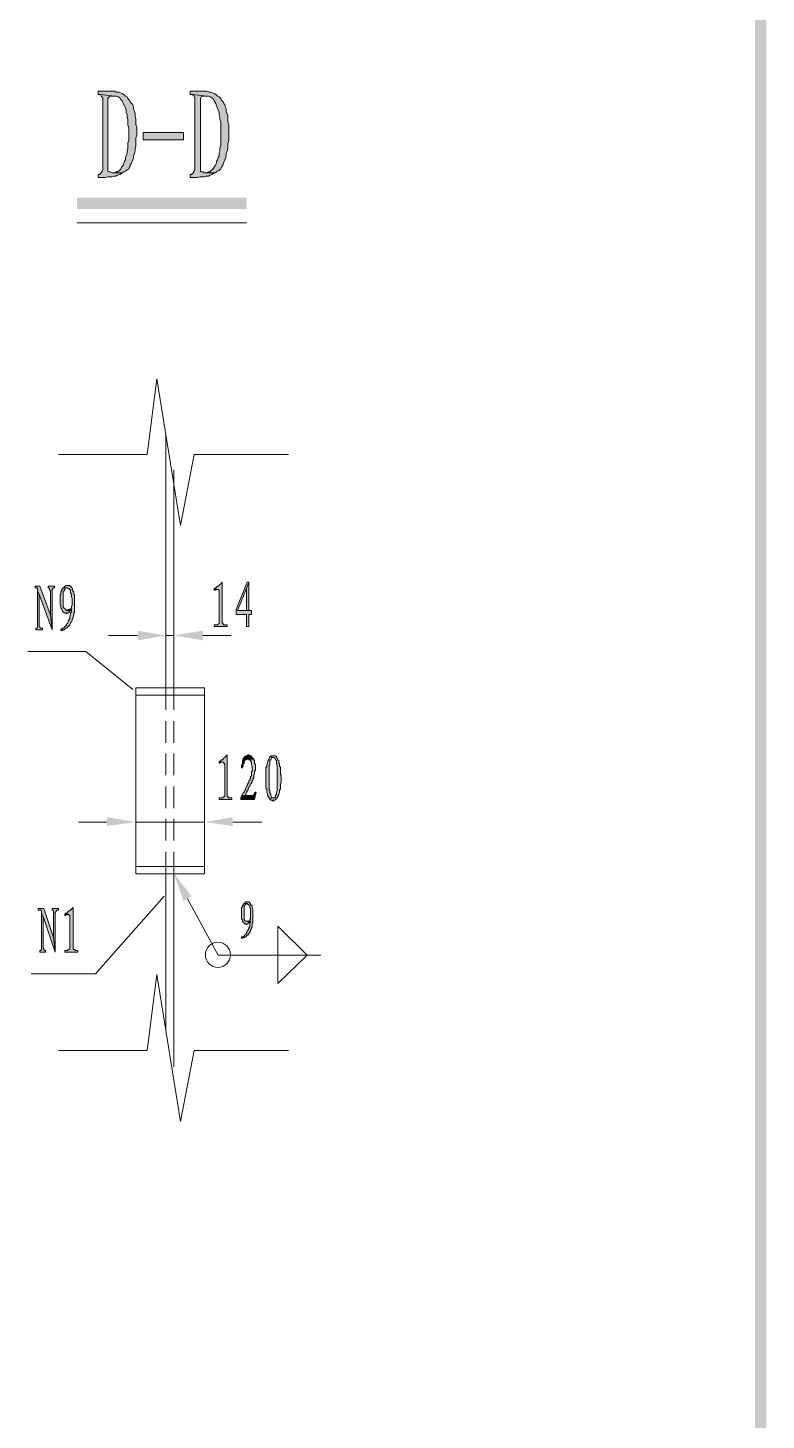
# Model space of a CAD drawing. Header units: millimetres. Extents: x 24 to 410, y 10 to 282.
# Drawn here: x 371.6 to 410.4, y 82.6 to 155.6 of the extents above; entities that cross this region are included whole.
import ezdxf

# ---------------------------------------------------------------- set-up
doc = ezdxf.new("R2010")
doc.units = ezdxf.units.MM

msp = doc.modelspace()

# ---------------------------------------------------------------- hatches: boundary and pattern name
h = msp.add_hatch(color=256)
h.dxf.hatch_style = 2
h.paths.add_polyline_path([(410.379333, 9.652), (409.786667, 281.643667), (410.379333, 282.236333)])
h = msp.add_hatch(color=256)
h.dxf.hatch_style = 2
h.paths.add_polyline_path([(409.786667, 10.244667), (410.379333, 9.652), (409.786667, 281.643667)])
h = msp.add_hatch(color=256)
h.dxf.hatch_style = 2
h.paths.add_polyline_path([(376.089333, 152.315333), (375.327333, 152.315333), (375.327333, 152.146), (375.454333, 152.146), (376.216333, 152.061333), (376.301, 152.061333), (376.385667, 152.019), (376.470333, 151.976667), (376.512667, 151.892), (376.597333, 151.807333), (376.639667, 151.680333), (376.724333, 151.553333), (376.766667, 151.426333), (376.809, 151.341667), (376.809, 151.214667), (376.851333, 151.087667), (376.851333, 150.960667), (376.893667, 150.833667), (376.893667, 150.537333), (376.936, 150.410333), (376.936, 150.071667), (376.936, 149.733), (376.893667, 149.606), (376.893667, 149.309667), (376.851333, 149.182667), (376.851333, 149.055667), (376.809, 148.928667), (376.766667, 148.844), (376.766667, 148.717), (376.724333, 148.632333), (376.682, 148.547667), (376.639667, 148.420667), (376.555, 148.336), (376.512667, 148.209), (376.428, 148.166667), (376.343333, 148.082), (376.301, 148.082), (376.216333, 148.039667), (376.597333, 148.039667), (376.682, 148.082), (376.766667, 148.124333), (376.809, 148.166667), (376.893667, 148.209), (376.936, 148.251333), (376.978333, 148.336), (377.020667, 148.378333), (377.020667, 148.463), (377.063, 148.505333), (377.105333, 148.59), (377.147667, 148.717), (377.19, 148.801667), (377.19, 148.928667), (377.232333, 149.055667), (377.274667, 149.182667), (377.274667, 149.309667), (377.317, 149.436667), (377.317, 149.86), (377.359333, 150.029333), (377.359333, 150.410333), (377.317, 150.579667), (377.317, 150.876), (377.274667, 151.003), (377.274667, 151.13), (377.232333, 151.257), (377.19, 151.384), (377.19, 151.468667), (377.147667, 151.595667), (377.105333, 151.680333), (377.020667, 151.765), (376.978333, 151.849667), (376.893667, 151.934333), (376.851333, 152.019), (376.766667, 152.061333), (376.682, 152.146), (376.597333, 152.188333), (376.512667, 152.230667), (376.428, 152.273), (376.301, 152.273), (376.216333, 152.315333)])
h = msp.add_hatch(color=256)
h.dxf.hatch_style = 2
h.paths.add_polyline_path([(375.454333, 152.146), (375.496667, 152.061333), (375.581333, 151.976667), (375.581333, 148.209), (375.539, 148.124333), (375.496667, 148.039667), (375.412, 147.955), (375.327333, 147.955), (375.327333, 147.785667), (375.708333, 147.785667), (375.835333, 147.828), (376.047, 147.828), (376.174, 147.870333), (376.258667, 147.870333), (376.343333, 147.912667), (376.470333, 147.955), (376.555, 147.997333), (376.597333, 148.039667), (376.089333, 148.039667), (375.962333, 148.082), (375.92, 148.082), (375.835333, 148.124333), (375.835333, 151.934333), (375.92, 152.019), (375.962333, 152.061333), (376.216333, 152.061333)])
h = msp.add_hatch(color=256)
h.dxf.hatch_style = 2
h.paths.add_polyline_path([(380.957667, 152.315333), (380.153333, 152.315333), (380.153333, 152.146), (380.280333, 152.146), (381.042333, 152.061333), (381.127, 152.061333), (381.211667, 152.019), (381.296333, 151.976667), (381.381, 151.892), (381.423333, 151.807333), (381.508, 151.680333), (381.550333, 151.553333), (381.592667, 151.426333), (381.635, 151.341667), (381.677333, 151.214667), (381.677333, 151.087667), (381.719667, 150.960667), (381.719667, 150.833667), (381.762, 150.706667), (381.762, 150.071667), (381.762, 149.479), (381.719667, 149.309667), (381.719667, 149.182667), (381.677333, 149.055667), (381.677333, 148.928667), (381.635, 148.844), (381.592667, 148.717), (381.550333, 148.632333), (381.550333, 148.547667), (381.465667, 148.420667), (381.423333, 148.336), (381.338667, 148.209), (381.254, 148.166667), (381.211667, 148.082), (381.127, 148.082), (381.042333, 148.039667), (381.465667, 148.039667), (381.550333, 148.082), (381.592667, 148.124333), (381.677333, 148.166667), (381.719667, 148.209), (381.762, 148.251333), (381.804333, 148.336), (381.846667, 148.378333), (381.889, 148.463), (381.889, 148.505333), (381.931333, 148.59), (381.973667, 148.717), (382.016, 148.801667), (382.058333, 148.928667), (382.058333, 149.055667), (382.100667, 149.182667), (382.143, 149.309667), (382.143, 149.563667), (382.185333, 149.733), (382.185333, 150.579667), (382.143, 150.706667), (382.143, 151.003), (382.100667, 151.13), (382.058333, 151.257), (382.058333, 151.384), (382.016, 151.468667), (381.973667, 151.595667), (381.931333, 151.680333), (381.889, 151.765), (381.804333, 151.849667), (381.762, 151.934333), (381.677333, 152.019), (381.592667, 152.061333), (381.508, 152.146), (381.423333, 152.188333), (381.338667, 152.230667), (381.254, 152.273), (381.169333, 152.273), (381.042333, 152.315333)])
h = msp.add_hatch(color=256)
h.dxf.hatch_style = 2
h.paths.add_polyline_path([(380.280333, 152.146), (380.365, 152.061333), (380.407333, 151.976667), (380.407333, 148.209), (380.365, 148.124333), (380.322667, 148.039667), (380.238, 147.955), (380.153333, 147.955), (380.153333, 147.785667), (380.534333, 147.785667), (380.661333, 147.828), (380.915333, 147.828), (381, 147.870333), (381.127, 147.870333), (381.211667, 147.912667), (381.296333, 147.955), (381.381, 147.997333), (381.465667, 148.039667), (380.915333, 148.039667), (380.830667, 148.082), (380.746, 148.082), (380.703667, 148.124333), (380.703667, 151.934333), (380.746, 152.019), (380.830667, 152.061333), (381.042333, 152.061333)])
h = msp.add_hatch(color=256)
h.dxf.hatch_style = 2
h.paths.add_polyline_path([(377.698, 150.156333), (379.814667, 150.156333), (379.814667, 149.775333), (377.698, 149.775333)])
h = msp.add_hatch(color=256)
h.dxf.hatch_style = 2
h.paths.add_polyline_path([(374.226667, 146.727333), (374.226667, 146.134667), (383.116667, 146.727333)])
h = msp.add_hatch(color=256)
h.dxf.hatch_style = 2
h.paths.add_polyline_path([(374.226667, 146.134667), (383.116667, 146.727333), (383.116667, 146.134667)])
h = msp.add_hatch(color=256)
h.dxf.hatch_style = 2
h.paths.add_polyline_path([(372.279333, 126.365), (372.025333, 126.365), (372.025333, 126.280333), (372.11, 126.280333), (372.152333, 126.238), (372.152333, 126.111), (372.237, 125.941667), (372.914333, 124.079), (372.829667, 124.841)])
h = msp.add_hatch(color=256)
h.dxf.hatch_style = 2
h.paths.add_polyline_path([(373.041333, 126.365), (372.702667, 126.365), (372.702667, 126.280333), (372.745, 126.280333), (372.787333, 126.238), (372.787333, 126.195667), (372.829667, 126.111), (372.829667, 124.841), (372.914333, 124.079), (372.914333, 126.195667), (372.956667, 126.238), (372.999, 126.280333), (373.041333, 126.280333)])
h = msp.add_hatch(color=256)
h.dxf.hatch_style = 2
h.paths.add_polyline_path([(373.507, 126.280333), (373.464667, 126.238), (373.422333, 126.195667), (373.422333, 126.153333), (373.38, 126.068667), (373.38, 125.941667), (373.337667, 125.899333), (373.337667, 125.391333), (373.38, 125.349), (373.38, 125.222), (373.422333, 125.179667), (373.422333, 125.137333), (373.464667, 125.052667), (373.507, 125.010333), (373.549333, 124.968), (373.634, 124.968), (373.676333, 124.925667), (373.718667, 124.968), (373.803333, 124.968), (373.803333, 125.010333), (373.845667, 125.052667), (373.888, 125.095), (373.676333, 125.095), (373.634, 125.137333), (373.591667, 125.179667), (373.549333, 125.222), (373.507, 125.264333), (373.507, 126.068667), (373.549333, 126.111), (373.549333, 126.153333), (373.591667, 126.195667), (373.591667, 126.238), (373.634, 126.280333), (373.676333, 126.280333)])
h = msp.add_hatch(color=256)
h.dxf.hatch_style = 2
h.paths.add_polyline_path([(373.718667, 126.407333), (373.634, 126.407333), (373.591667, 126.365), (373.549333, 126.322667), (373.507, 126.280333), (373.718667, 126.280333), (373.761, 126.238), (373.803333, 126.238), (373.845667, 126.195667), (373.888, 126.153333), (373.888, 126.026333), (373.930333, 125.941667), (373.930333, 125.814667), (373.972667, 125.73), (373.972667, 125.391333), (373.930333, 125.306667), (373.930333, 125.264333), (373.930333, 125.222), (373.888, 125.179667), (373.845667, 125.137333), (373.930333, 125.137333), (373.930333, 125.095), (373.930333, 125.010333), (373.888, 124.968), (373.888, 124.883333), (373.845667, 124.798667), (373.845667, 124.671667), (373.803333, 124.587), (373.761, 124.544667), (373.761, 124.502333), (373.718667, 124.417667), (373.676333, 124.375333), (373.676333, 124.333), (373.634, 124.290667), (373.591667, 124.248333), (373.549333, 124.206), (373.507, 124.163667), (373.464667, 124.163667), (373.422333, 124.121333), (373.38, 124.121333), (373.38, 124.036667), (373.464667, 124.036667), (373.507, 124.079), (373.549333, 124.079), (373.591667, 124.121333), (373.634, 124.163667), (373.676333, 124.163667), (373.718667, 124.206), (373.761, 124.248333), (373.803333, 124.290667), (373.845667, 124.333), (373.888, 124.417667), (373.888, 124.46), (373.930333, 124.502333), (373.972667, 124.587), (373.972667, 124.629333), (374.015, 124.714), (374.015, 124.756333), (374.057333, 124.841), (374.057333, 124.968), (374.099667, 125.010333), (374.099667, 125.899333), (374.057333, 125.941667), (374.057333, 126.068667), (374.015, 126.111), (373.972667, 126.195667), (373.972667, 126.280333), (373.930333, 126.322667), (373.888, 126.365), (373.845667, 126.365), (373.845667, 126.407333)])
h = msp.add_hatch(color=256)
h.dxf.hatch_style = 2
h.paths.add_polyline_path([(381.846667, 126.576667), (381.804333, 126.534333), (381.762, 126.492), (381.719667, 126.449667), (381.677333, 126.407333), (381.635, 126.365), (381.592667, 126.365), (381.550333, 126.322667), (381.508, 126.280333), (381.465667, 126.238), (381.423333, 126.238), (381.592667, 126.195667), (381.635, 126.195667), (381.677333, 126.153333), (381.677333, 124.417667), (381.635, 124.375333), (381.592667, 124.333), (381.423333, 124.333), (381.423333, 124.248333), (382.100667, 124.248333), (382.100667, 124.333), (381.931333, 124.333), (381.889, 124.375333), (381.889, 124.417667), (381.846667, 124.46)])
h = msp.add_hatch(color=256)
h.dxf.hatch_style = 2
h.paths.add_polyline_path([(383.243667, 126.576667), (383.159, 126.576667), (382.566333, 125.137333), (382.566333, 124.883333), (383.116667, 124.883333), (383.116667, 124.248333), (383.243667, 124.248333), (383.243667, 124.883333), (383.370667, 124.883333), (383.370667, 125.095), (383.243667, 125.095), (382.651, 125.095), (383.116667, 126.238)])
h = msp.add_hatch(color=256)
h.dxf.hatch_style = 2
h.paths.add_polyline_path([(383.243667, 126.576667), (383.116667, 126.238), (383.116667, 125.095), (382.651, 125.095), (383.243667, 125.095)])
h = msp.add_hatch(color=256)
h.dxf.hatch_style = 2
h.paths.add_polyline_path([(372.152333, 126.111), (372.152333, 124.206), (372.11, 124.163667), (372.067667, 124.163667), (372.067667, 124.079), (372.406333, 124.079), (372.406333, 124.163667), (372.321667, 124.163667), (372.279333, 124.206), (372.279333, 124.248333), (372.237, 124.290667), (372.237, 125.941667)])
h = msp.add_hatch(color=256)
h.dxf.hatch_style = 2
h.paths.add_polyline_path([(381.423333, 126.238), (381.423333, 126.153333), (381.465667, 126.153333), (381.508, 126.195667), (381.592667, 126.195667)])
h = msp.add_hatch(color=256)
h.dxf.hatch_style = 2
h.paths.add_polyline_path([(373.845667, 125.137333), (373.761, 125.137333), (373.718667, 125.095), (373.888, 125.095), (373.930333, 125.137333)])
h = msp.add_hatch(color=256)
h.dxf.hatch_style = 2
h.paths.add_polyline_path([(377.401667, 124.036667), (377.401667, 123.528667), (378.883333, 123.782667)])
h = msp.add_hatch(color=256)
h.dxf.hatch_style = 2
h.paths.add_polyline_path([(380.830667, 124.036667), (380.830667, 123.528667), (379.306667, 123.782667)])
h = msp.add_hatch(color=256)
h.dxf.hatch_style = 2
h.paths.add_polyline_path([(382.100667, 117.517333), (382.058333, 117.475), (382.016, 117.432667), (381.973667, 117.390333), (381.931333, 117.348), (381.889, 117.305667), (381.846667, 117.263333), (381.804333, 117.263333), (381.762, 117.221), (381.719667, 117.178667), (381.677333, 117.178667), (381.889, 117.136333), (381.931333, 117.136333), (381.931333, 117.094), (381.973667, 117.009333), (381.973667, 115.358333), (381.931333, 115.316), (381.889, 115.316), (381.889, 115.273667), (381.677333, 115.273667), (381.677333, 115.189), (382.354667, 115.189), (382.354667, 115.273667), (382.185333, 115.273667), (382.143, 115.316), (382.143, 115.358333), (382.100667, 115.358333)])
h = msp.add_hatch(color=256)
h.dxf.hatch_style = 2
h.paths.add_polyline_path([(381.677333, 117.178667), (381.677333, 117.094), (381.719667, 117.094), (381.762, 117.136333), (381.889, 117.136333)])
h = msp.add_hatch(color=256)
h.dxf.hatch_style = 2
h.paths.add_polyline_path([(383.243667, 117.517333), (383.201333, 117.517333), (383.159, 117.475), (383.074333, 117.475), (383.032, 117.432667), (382.989667, 117.390333), (382.989667, 117.348), (382.947333, 117.348), (382.947333, 117.305667), (382.905, 117.221), (382.905, 117.051667), (382.862667, 116.967), (382.862667, 116.84), (382.905, 116.84), (382.947333, 116.924667), (382.947333, 117.051667), (382.989667, 117.094), (382.989667, 117.178667), (383.032, 117.221), (383.032, 117.263333), (383.074333, 117.263333), (383.116667, 117.305667), (383.201333, 117.305667), (383.497667, 117.305667), (383.455333, 117.348), (383.413, 117.390333), (383.370667, 117.432667), (383.370667, 117.475), (383.328333, 117.475), (383.286, 117.475)])
h = msp.add_hatch(color=256)
h.dxf.hatch_style = 2
h.paths.add_polyline_path([(383.497667, 117.305667), (383.201333, 117.305667), (383.243667, 117.263333), (383.286, 117.263333), (383.328333, 117.221), (383.370667, 117.136333), (383.370667, 117.009333), (383.413, 116.924667), (383.413, 116.670667), (383.370667, 116.628333), (383.370667, 116.416667), (383.328333, 116.374333), (383.328333, 116.289667), (383.286, 116.247333), (383.286, 116.205), (383.243667, 116.162667), (383.243667, 116.120333), (383.243667, 116.078), (383.201333, 116.035667), (383.159, 115.951), (383.159, 115.908667), (383.116667, 115.866333), (383.074333, 115.781667), (383.074333, 115.739333), (383.032, 115.654667), (382.989667, 115.57), (382.947333, 115.527667), (382.905, 115.443), (382.862667, 115.358333), (383.032, 115.400667), (383.074333, 115.443), (383.074333, 115.485333), (383.116667, 115.57), (383.159, 115.612333), (383.201333, 115.697), (383.201333, 115.739333), (383.243667, 115.824), (383.286, 115.866333), (383.286, 115.908667), (383.328333, 115.993333), (383.370667, 116.035667), (383.370667, 116.078), (383.413, 116.120333), (383.413, 116.162667), (383.455333, 116.205), (383.455333, 116.247333), (383.497667, 116.332), (383.497667, 116.459), (383.54, 116.543667), (383.54, 116.670667), (383.582333, 116.713), (383.582333, 117.009333), (383.54, 117.094), (383.54, 117.221), (383.497667, 117.263333)])
h = msp.add_hatch(color=256)
h.dxf.hatch_style = 2
h.paths.add_polyline_path([(384.344333, 117.432667), (384.302, 117.348), (384.302, 117.305667), (384.259667, 117.221), (384.217333, 117.136333), (384.217333, 117.094), (384.175, 117.009333), (384.175, 116.924667), (384.132667, 116.84), (384.132667, 115.781667), (384.175, 115.739333), (384.175, 115.654667), (384.175, 115.57), (384.217333, 115.485333), (384.217333, 115.400667), (384.259667, 115.358333), (384.302, 115.273667), (384.344333, 115.231333), (384.513667, 115.273667), (384.429, 115.273667), (384.429, 115.316), (384.386667, 115.400667), (384.386667, 115.443), (384.344333, 115.527667), (384.344333, 115.654667), (384.302, 115.697), (384.302, 116.967), (384.344333, 117.009333), (384.344333, 117.221), (384.386667, 117.263333), (384.429, 117.348), (384.471333, 117.390333), (384.513667, 117.390333)])
h = msp.add_hatch(color=256)
h.dxf.hatch_style = 2
h.paths.add_polyline_path([(384.513667, 117.475), (384.386667, 117.475), (384.386667, 117.432667), (384.344333, 117.432667), (384.513667, 117.390333), (384.556, 117.390333), (384.598333, 117.348), (384.640667, 117.263333), (384.683, 117.221), (384.683, 117.051667), (384.725333, 116.967), (384.725333, 116.332), (384.725333, 116.289667), (384.725333, 115.654667), (384.683, 115.57), (384.683, 115.485333), (384.640667, 115.400667), (384.640667, 115.316), (384.598333, 115.273667), (384.513667, 115.273667), (384.344333, 115.231333), (384.344333, 115.189), (384.386667, 115.146667), (384.471333, 115.146667), (384.513667, 115.104333), (384.556, 115.146667), (384.598333, 115.146667), (384.640667, 115.189), (384.683, 115.231333), (384.725333, 115.273667), (384.767667, 115.316), (384.767667, 115.358333), (384.81, 115.443), (384.81, 115.485333), (384.852333, 115.57), (384.852333, 115.654667), (384.894667, 115.739333), (384.894667, 115.993333), (384.937, 116.078), (384.937, 116.459), (384.894667, 116.501333), (384.894667, 116.882333), (384.852333, 116.924667), (384.852333, 117.051667), (384.81, 117.094), (384.81, 117.221), (384.767667, 117.263333), (384.725333, 117.348), (384.683, 117.390333), (384.683, 117.432667), (384.640667, 117.475)])
h = msp.add_hatch(color=256)
h.dxf.hatch_style = 2
h.paths.add_polyline_path([(383.624667, 115.57), (383.582333, 115.57), (383.54, 115.527667), (383.54, 115.485333), (383.497667, 115.443), (383.455333, 115.400667), (383.032, 115.400667), (382.862667, 115.358333), (382.820333, 115.273667), (382.820333, 115.189), (383.54, 115.189)])
h = msp.add_hatch(color=256)
h.dxf.hatch_style = 2
h.paths.add_polyline_path([(375.793, 114.257667), (375.793, 113.792), (377.317, 114.003667)])
h = msp.add_hatch(color=256)
h.dxf.hatch_style = 2
h.paths.add_polyline_path([(382.397, 114.257667), (382.397, 113.792), (380.915333, 114.003667)])
h = msp.add_hatch(color=256)
h.dxf.hatch_style = 2
h.paths.add_polyline_path([(379.814667, 109.855), (379.306667, 111.294333), (380.238, 110.109)])
h = msp.add_hatch(color=256)
h.dxf.hatch_style = 2
h.paths.add_polyline_path([(374.015, 109.516333), (373.972667, 109.474), (373.930333, 109.431667), (373.888, 109.389333), (373.845667, 109.347), (373.803333, 109.347), (373.761, 109.304667), (373.718667, 109.262333), (373.676333, 109.22), (373.634, 109.22), (373.591667, 109.177667), (373.803333, 109.177667), (373.803333, 109.135333), (373.845667, 109.093), (373.845667, 107.357333), (373.803333, 107.315), (373.761, 107.315), (373.718667, 107.272667), (373.591667, 107.272667), (373.591667, 107.188), (374.269, 107.188), (374.269, 107.272667), (374.142, 107.272667), (374.099667, 107.315), (374.057333, 107.315), (374.015, 107.357333)])
h = msp.add_hatch(color=256)
h.dxf.hatch_style = 2
h.paths.add_polyline_path([(383.159, 109.812667), (383.074333, 109.812667), (383.032, 109.770333), (382.989667, 109.728), (383.159, 109.728), (383.201333, 109.685667), (383.243667, 109.685667), (383.243667, 109.643333), (383.286, 109.601), (383.286, 109.516333), (383.328333, 109.474), (383.328333, 108.966), (383.328333, 108.923667), (383.286, 108.881333), (383.286, 108.839), (383.243667, 108.796667), (383.328333, 108.796667), (383.328333, 108.754333), (383.286, 108.712), (383.286, 108.542667), (383.243667, 108.458), (383.243667, 108.415667), (383.201333, 108.373333), (383.201333, 108.331), (383.159, 108.288667), (383.159, 108.246333), (383.116667, 108.204), (383.116667, 108.161667), (383.074333, 108.119333), (383.032, 108.077), (382.989667, 108.034667), (382.947333, 107.992333), (382.862667, 107.992333), (382.862667, 107.907667), (382.905, 107.907667), (382.947333, 107.95), (383.032, 107.95), (383.032, 107.992333), (383.074333, 107.992333), (383.116667, 108.034667), (383.159, 108.077), (383.201333, 108.077), (383.201333, 108.119333), (383.243667, 108.119333), (383.243667, 108.161667), (383.286, 108.204), (383.286, 108.246333), (383.328333, 108.288667), (383.328333, 108.331), (383.370667, 108.415667), (383.370667, 108.458), (383.413, 108.500333), (383.413, 108.669667), (383.455333, 108.712), (383.455333, 109.431667), (383.413, 109.516333), (383.413, 109.601), (383.370667, 109.643333), (383.328333, 109.685667), (383.328333, 109.728), (383.286, 109.770333), (383.243667, 109.812667)])
h = msp.add_hatch(color=256)
h.dxf.hatch_style = 2
h.paths.add_polyline_path([(382.989667, 109.728), (382.947333, 109.685667), (382.947333, 109.643333), (382.905, 109.601), (382.905, 109.558667), (382.862667, 109.516333), (382.862667, 108.923667), (382.905, 108.881333), (382.905, 108.796667), (382.947333, 108.754333), (382.989667, 108.712), (382.989667, 108.669667), (383.032, 108.669667), (383.074333, 108.669667), (383.116667, 108.627333), (383.159, 108.669667), (383.201333, 108.669667), (383.201333, 108.712), (383.243667, 108.712), (383.286, 108.754333), (383.116667, 108.796667), (383.074333, 108.796667), (383.032, 108.839), (382.989667, 108.881333), (382.989667, 109.601), (383.032, 109.643333), (383.074333, 109.685667), (383.116667, 109.728)])
h = msp.add_hatch(color=256)
h.dxf.hatch_style = 2
h.paths.add_polyline_path([(372.491, 109.474), (372.194667, 109.474), (372.194667, 109.389333), (372.321667, 109.389333), (372.364, 109.347), (372.364, 109.22), (372.448667, 109.050667), (373.083667, 107.188), (372.999, 107.95)])
h = msp.add_hatch(color=256)
h.dxf.hatch_style = 2
h.paths.add_polyline_path([(372.364, 109.22), (372.364, 107.315), (372.321667, 107.272667), (372.279333, 107.272667), (372.279333, 107.188), (372.575667, 107.188), (372.575667, 107.272667), (372.533333, 107.272667), (372.491, 107.315), (372.491, 107.357333), (372.448667, 107.399667), (372.448667, 109.050667)])
h = msp.add_hatch(color=256)
h.dxf.hatch_style = 2
h.paths.add_polyline_path([(373.253, 109.474), (372.914333, 109.474), (372.914333, 109.389333), (372.956667, 109.389333), (372.999, 109.347), (372.999, 107.95), (373.083667, 107.188), (373.083667, 109.262333), (373.126, 109.304667), (373.126, 109.347), (373.168333, 109.389333), (373.253, 109.389333)])
h = msp.add_hatch(color=256)
h.dxf.hatch_style = 2
h.paths.add_polyline_path([(373.591667, 109.177667), (373.591667, 109.093), (373.634, 109.135333), (373.718667, 109.135333), (373.761, 109.177667)])
h = msp.add_hatch(color=256)
h.dxf.hatch_style = 2
h.paths.add_polyline_path([(383.243667, 108.796667), (383.116667, 108.796667), (383.286, 108.754333), (383.328333, 108.796667)])

# ---------------------------------------------------------------- linework, layer by layer
at = {"lineweight": 0}
for points in [[(376.089333, 152.315333), (375.327333, 152.315333), (375.327333, 152.146), (375.454333, 152.146), (376.216333, 152.061333), (376.301, 152.061333), (376.385667, 152.019), (376.470333, 151.976667), (376.512667, 151.892), (376.597333, 151.807333), (376.639667, 151.680333), (376.724333, 151.553333), (376.766667, 151.426333), (376.809, 151.341667), (376.809, 151.214667), (376.851333, 151.087667), (376.851333, 150.960667), (376.893667, 150.833667), (376.893667, 150.537333), (376.936, 150.410333), (376.936, 150.071667), (376.936, 149.733), (376.893667, 149.606), (376.893667, 149.309667), (376.851333, 149.182667), (376.851333, 149.055667), (376.809, 148.928667), (376.766667, 148.844), (376.766667, 148.717), (376.724333, 148.632333), (376.682, 148.547667), (376.639667, 148.420667), (376.555, 148.336), (376.512667, 148.209), (376.428, 148.166667), (376.343333, 148.082), (376.301, 148.082), (376.216333, 148.039667), (376.597333, 148.039667), (376.682, 148.082), (376.766667, 148.124333), (376.809, 148.166667), (376.893667, 148.209), (376.936, 148.251333), (376.978333, 148.336), (377.020667, 148.378333), (377.020667, 148.463), (377.063, 148.505333), (377.105333, 148.59), (377.147667, 148.717), (377.19, 148.801667), (377.19, 148.928667), (377.232333, 149.055667), (377.274667, 149.182667), (377.274667, 149.309667), (377.317, 149.436667), (377.317, 149.86), (377.359333, 150.029333), (377.359333, 150.410333), (377.317, 150.579667), (377.317, 150.876), (377.274667, 151.003), (377.274667, 151.13), (377.232333, 151.257), (377.19, 151.384), (377.19, 151.468667), (377.147667, 151.595667), (377.105333, 151.680333), (377.020667, 151.765), (376.978333, 151.849667), (376.893667, 151.934333), (376.851333, 152.019), (376.766667, 152.061333), (376.682, 152.146), (376.597333, 152.188333), (376.512667, 152.230667), (376.428, 152.273), (376.301, 152.273), (376.216333, 152.315333)], [(375.454333, 152.146), (375.496667, 152.061333), (375.581333, 151.976667), (375.581333, 148.209), (375.539, 148.124333), (375.496667, 148.039667), (375.412, 147.955), (375.327333, 147.955), (375.327333, 147.785667), (375.708333, 147.785667), (375.835333, 147.828), (376.047, 147.828), (376.174, 147.870333), (376.258667, 147.870333), (376.343333, 147.912667), (376.470333, 147.955), (376.555, 147.997333), (376.597333, 148.039667), (376.089333, 148.039667), (375.962333, 148.082), (375.92, 148.082), (375.835333, 148.124333), (375.835333, 151.934333), (375.92, 152.019), (375.962333, 152.061333), (376.216333, 152.061333)], [(380.957667, 152.315333), (380.153333, 152.315333), (380.153333, 152.146), (380.280333, 152.146), (381.042333, 152.061333), (381.127, 152.061333), (381.211667, 152.019), (381.296333, 151.976667), (381.381, 151.892), (381.423333, 151.807333), (381.508, 151.680333), (381.550333, 151.553333), (381.592667, 151.426333), (381.635, 151.341667), (381.677333, 151.214667), (381.677333, 151.087667), (381.719667, 150.960667), (381.719667, 150.833667), (381.762, 150.706667), (381.762, 150.071667), (381.762, 149.479), (381.719667, 149.309667), (381.719667, 149.182667), (381.677333, 149.055667), (381.677333, 148.928667), (381.635, 148.844), (381.592667, 148.717), (381.550333, 148.632333), (381.550333, 148.547667), (381.465667, 148.420667), (381.423333, 148.336), (381.338667, 148.209), (381.254, 148.166667), (381.211667, 148.082), (381.127, 148.082), (381.042333, 148.039667), (381.465667, 148.039667), (381.550333, 148.082), (381.592667, 148.124333), (381.677333, 148.166667), (381.719667, 148.209), (381.762, 148.251333), (381.804333, 148.336), (381.846667, 148.378333), (381.889, 148.463), (381.889, 148.505333), (381.931333, 148.59), (381.973667, 148.717), (382.016, 148.801667), (382.058333, 148.928667), (382.058333, 149.055667), (382.100667, 149.182667), (382.143, 149.309667), (382.143, 149.563667), (382.185333, 149.733), (382.185333, 150.579667), (382.143, 150.706667), (382.143, 151.003), (382.100667, 151.13), (382.058333, 151.257), (382.058333, 151.384), (382.016, 151.468667), (381.973667, 151.595667), (381.931333, 151.680333), (381.889, 151.765), (381.804333, 151.849667), (381.762, 151.934333), (381.677333, 152.019), (381.592667, 152.061333), (381.508, 152.146), (381.423333, 152.188333), (381.338667, 152.230667), (381.254, 152.273), (381.169333, 152.273), (381.042333, 152.315333)], [(380.280333, 152.146), (380.365, 152.061333), (380.407333, 151.976667), (380.407333, 148.209), (380.365, 148.124333), (380.322667, 148.039667), (380.238, 147.955), (380.153333, 147.955), (380.153333, 147.785667), (380.534333, 147.785667), (380.661333, 147.828), (380.915333, 147.828), (381, 147.870333), (381.127, 147.870333), (381.211667, 147.912667), (381.296333, 147.955), (381.381, 147.997333), (381.465667, 148.039667), (380.915333, 148.039667), (380.830667, 148.082), (380.746, 148.082), (380.703667, 148.124333), (380.703667, 151.934333), (380.746, 152.019), (380.830667, 152.061333), (381.042333, 152.061333)], [(377.698, 150.156333), (379.814667, 150.156333), (379.814667, 149.775333), (377.698, 149.775333)], [(372.279333, 126.365), (372.025333, 126.365), (372.025333, 126.280333), (372.11, 126.280333), (372.152333, 126.238), (372.152333, 126.111), (372.237, 125.941667), (372.914333, 124.079), (372.829667, 124.841)], [(373.041333, 126.365), (372.702667, 126.365), (372.702667, 126.280333), (372.745, 126.280333), (372.787333, 126.238), (372.787333, 126.195667), (372.829667, 126.111), (372.829667, 124.841), (372.914333, 124.079), (372.914333, 126.195667), (372.956667, 126.238), (372.999, 126.280333), (373.041333, 126.280333)], [(373.507, 126.280333), (373.464667, 126.238), (373.422333, 126.195667), (373.422333, 126.153333), (373.38, 126.068667), (373.38, 125.941667), (373.337667, 125.899333), (373.337667, 125.391333), (373.38, 125.349), (373.38, 125.222), (373.422333, 125.179667), (373.422333, 125.137333), (373.464667, 125.052667), (373.507, 125.010333), (373.549333, 124.968), (373.634, 124.968), (373.676333, 124.925667), (373.718667, 124.968), (373.803333, 124.968), (373.803333, 125.010333), (373.845667, 125.052667), (373.888, 125.095), (373.676333, 125.095), (373.634, 125.137333), (373.591667, 125.179667), (373.549333, 125.222), (373.507, 125.264333), (373.507, 126.068667), (373.549333, 126.111), (373.549333, 126.153333), (373.591667, 126.195667), (373.591667, 126.238), (373.634, 126.280333), (373.676333, 126.280333)], [(373.718667, 126.407333), (373.634, 126.407333), (373.591667, 126.365), (373.549333, 126.322667), (373.507, 126.280333), (373.718667, 126.280333), (373.761, 126.238), (373.803333, 126.238), (373.845667, 126.195667), (373.888, 126.153333), (373.888, 126.026333), (373.930333, 125.941667), (373.930333, 125.814667), (373.972667, 125.73), (373.972667, 125.391333), (373.930333, 125.306667), (373.930333, 125.264333), (373.930333, 125.222), (373.888, 125.179667), (373.845667, 125.137333), (373.930333, 125.137333), (373.930333, 125.095), (373.930333, 125.010333), (373.888, 124.968), (373.888, 124.883333), (373.845667, 124.798667), (373.845667, 124.671667), (373.803333, 124.587), (373.761, 124.544667), (373.761, 124.502333), (373.718667, 124.417667), (373.676333, 124.375333), (373.676333, 124.333), (373.634, 124.290667), (373.591667, 124.248333), (373.549333, 124.206), (373.507, 124.163667), (373.464667, 124.163667), (373.422333, 124.121333), (373.38, 124.121333), (373.38, 124.036667), (373.464667, 124.036667), (373.507, 124.079), (373.549333, 124.079), (373.591667, 124.121333), (373.634, 124.163667), (373.676333, 124.163667), (373.718667, 124.206), (373.761, 124.248333), (373.803333, 124.290667), (373.845667, 124.333), (373.888, 124.417667), (373.888, 124.46), (373.930333, 124.502333), (373.972667, 124.587), (373.972667, 124.629333), (374.015, 124.714), (374.015, 124.756333), (374.057333, 124.841), (374.057333, 124.968), (374.099667, 125.010333), (374.099667, 125.899333), (374.057333, 125.941667), (374.057333, 126.068667), (374.015, 126.111), (373.972667, 126.195667), (373.972667, 126.280333), (373.930333, 126.322667), (373.888, 126.365), (373.845667, 126.365), (373.845667, 126.407333)], [(381.846667, 126.576667), (381.804333, 126.534333), (381.762, 126.492), (381.719667, 126.449667), (381.677333, 126.407333), (381.635, 126.365), (381.592667, 126.365), (381.550333, 126.322667), (381.508, 126.280333), (381.465667, 126.238), (381.423333, 126.238), (381.592667, 126.195667), (381.635, 126.195667), (381.677333, 126.153333), (381.677333, 124.417667), (381.635, 124.375333), (381.592667, 124.333), (381.423333, 124.333), (381.423333, 124.248333), (382.100667, 124.248333), (382.100667, 124.333), (381.931333, 124.333), (381.889, 124.375333), (381.889, 124.417667), (381.846667, 124.46)], [(383.243667, 126.576667), (383.159, 126.576667), (382.566333, 125.137333), (382.566333, 124.883333), (383.116667, 124.883333), (383.116667, 124.248333), (383.243667, 124.248333), (383.243667, 124.883333), (383.370667, 124.883333), (383.370667, 125.095), (383.243667, 125.095), (382.651, 125.095), (383.116667, 126.238)], [(383.243667, 126.576667), (383.116667, 126.238), (383.116667, 125.095), (382.651, 125.095), (383.243667, 125.095)], [(372.152333, 126.111), (372.152333, 124.206), (372.11, 124.163667), (372.067667, 124.163667), (372.067667, 124.079), (372.406333, 124.079), (372.406333, 124.163667), (372.321667, 124.163667), (372.279333, 124.206), (372.279333, 124.248333), (372.237, 124.290667), (372.237, 125.941667)], [(381.423333, 126.238), (381.423333, 126.153333), (381.465667, 126.153333), (381.508, 126.195667), (381.592667, 126.195667)], [(373.845667, 125.137333), (373.761, 125.137333), (373.718667, 125.095), (373.888, 125.095), (373.930333, 125.137333)], [(382.100667, 117.517333), (382.058333, 117.475), (382.016, 117.432667), (381.973667, 117.390333), (381.931333, 117.348), (381.889, 117.305667), (381.846667, 117.263333), (381.804333, 117.263333), (381.762, 117.221), (381.719667, 117.178667), (381.677333, 117.178667), (381.889, 117.136333), (381.931333, 117.136333), (381.931333, 117.094), (381.973667, 117.009333), (381.973667, 115.358333), (381.931333, 115.316), (381.889, 115.316), (381.889, 115.273667), (381.677333, 115.273667), (381.677333, 115.189), (382.354667, 115.189), (382.354667, 115.273667), (382.185333, 115.273667), (382.143, 115.316), (382.143, 115.358333), (382.100667, 115.358333)], [(381.677333, 117.178667), (381.677333, 117.094), (381.719667, 117.094), (381.762, 117.136333), (381.889, 117.136333)], [(383.243667, 117.517333), (383.201333, 117.517333), (383.159, 117.475), (383.074333, 117.475), (383.032, 117.432667), (382.989667, 117.390333), (382.989667, 117.348), (382.947333, 117.348), (382.947333, 117.305667), (382.905, 117.221), (382.905, 117.051667), (382.862667, 116.967), (382.862667, 116.84), (382.905, 116.84), (382.947333, 116.924667), (382.947333, 117.051667), (382.989667, 117.094), (382.989667, 117.178667), (383.032, 117.221), (383.032, 117.263333), (383.074333, 117.263333), (383.116667, 117.305667), (383.201333, 117.305667), (383.497667, 117.305667), (383.455333, 117.348), (383.413, 117.390333), (383.370667, 117.432667), (383.370667, 117.475), (383.328333, 117.475), (383.286, 117.475)], [(383.497667, 117.305667), (383.201333, 117.305667), (383.243667, 117.263333), (383.286, 117.263333), (383.328333, 117.221), (383.370667, 117.136333), (383.370667, 117.009333), (383.413, 116.924667), (383.413, 116.670667), (383.370667, 116.628333), (383.370667, 116.416667), (383.328333, 116.374333), (383.328333, 116.289667), (383.286, 116.247333), (383.286, 116.205), (383.243667, 116.162667), (383.243667, 116.120333), (383.243667, 116.078), (383.201333, 116.035667), (383.159, 115.951), (383.159, 115.908667), (383.116667, 115.866333), (383.074333, 115.781667), (383.074333, 115.739333), (383.032, 115.654667), (382.989667, 115.57), (382.947333, 115.527667), (382.905, 115.443), (382.862667, 115.358333), (383.032, 115.400667), (383.074333, 115.443), (383.074333, 115.485333), (383.116667, 115.57), (383.159, 115.612333), (383.201333, 115.697), (383.201333, 115.739333), (383.243667, 115.824), (383.286, 115.866333), (383.286, 115.908667), (383.328333, 115.993333), (383.370667, 116.035667), (383.370667, 116.078), (383.413, 116.120333), (383.413, 116.162667), (383.455333, 116.205), (383.455333, 116.247333), (383.497667, 116.332), (383.497667, 116.459), (383.54, 116.543667), (383.54, 116.670667), (383.582333, 116.713), (383.582333, 117.009333), (383.54, 117.094), (383.54, 117.221), (383.497667, 117.263333)], [(384.344333, 117.432667), (384.302, 117.348), (384.302, 117.305667), (384.259667, 117.221), (384.217333, 117.136333), (384.217333, 117.094), (384.175, 117.009333), (384.175, 116.924667), (384.132667, 116.84), (384.132667, 115.781667), (384.175, 115.739333), (384.175, 115.654667), (384.175, 115.57), (384.217333, 115.485333), (384.217333, 115.400667), (384.259667, 115.358333), (384.302, 115.273667), (384.344333, 115.231333), (384.513667, 115.273667), (384.429, 115.273667), (384.429, 115.316), (384.386667, 115.400667), (384.386667, 115.443), (384.344333, 115.527667), (384.344333, 115.654667), (384.302, 115.697), (384.302, 116.967), (384.344333, 117.009333), (384.344333, 117.221), (384.386667, 117.263333), (384.429, 117.348), (384.471333, 117.390333), (384.513667, 117.390333)], [(384.513667, 117.475), (384.386667, 117.475), (384.386667, 117.432667), (384.344333, 117.432667), (384.513667, 117.390333), (384.556, 117.390333), (384.598333, 117.348), (384.640667, 117.263333), (384.683, 117.221), (384.683, 117.051667), (384.725333, 116.967), (384.725333, 116.332), (384.725333, 116.289667), (384.725333, 115.654667), (384.683, 115.57), (384.683, 115.485333), (384.640667, 115.400667), (384.640667, 115.316), (384.598333, 115.273667), (384.513667, 115.273667), (384.344333, 115.231333), (384.344333, 115.189), (384.386667, 115.146667), (384.471333, 115.146667), (384.513667, 115.104333), (384.556, 115.146667), (384.598333, 115.146667), (384.640667, 115.189), (384.683, 115.231333), (384.725333, 115.273667), (384.767667, 115.316), (384.767667, 115.358333), (384.81, 115.443), (384.81, 115.485333), (384.852333, 115.57), (384.852333, 115.654667), (384.894667, 115.739333), (384.894667, 115.993333), (384.937, 116.078), (384.937, 116.459), (384.894667, 116.501333), (384.894667, 116.882333), (384.852333, 116.924667), (384.852333, 117.051667), (384.81, 117.094), (384.81, 117.221), (384.767667, 117.263333), (384.725333, 117.348), (384.683, 117.390333), (384.683, 117.432667), (384.640667, 117.475)], [(383.624667, 115.57), (383.582333, 115.57), (383.54, 115.527667), (383.54, 115.485333), (383.497667, 115.443), (383.455333, 115.400667), (383.032, 115.400667), (382.862667, 115.358333), (382.820333, 115.273667), (382.820333, 115.189), (383.54, 115.189)], [(374.015, 109.516333), (373.972667, 109.474), (373.930333, 109.431667), (373.888, 109.389333), (373.845667, 109.347), (373.803333, 109.347), (373.761, 109.304667), (373.718667, 109.262333), (373.676333, 109.22), (373.634, 109.22), (373.591667, 109.177667), (373.803333, 109.177667), (373.803333, 109.135333), (373.845667, 109.093), (373.845667, 107.357333), (373.803333, 107.315), (373.761, 107.315), (373.718667, 107.272667), (373.591667, 107.272667), (373.591667, 107.188), (374.269, 107.188), (374.269, 107.272667), (374.142, 107.272667), (374.099667, 107.315), (374.057333, 107.315), (374.015, 107.357333)], [(383.159, 109.812667), (383.074333, 109.812667), (383.032, 109.770333), (382.989667, 109.728), (383.159, 109.728), (383.201333, 109.685667), (383.243667, 109.685667), (383.243667, 109.643333), (383.286, 109.601), (383.286, 109.516333), (383.328333, 109.474), (383.328333, 108.966), (383.328333, 108.923667), (383.286, 108.881333), (383.286, 108.839), (383.243667, 108.796667), (383.328333, 108.796667), (383.328333, 108.754333), (383.286, 108.712), (383.286, 108.542667), (383.243667, 108.458), (383.243667, 108.415667), (383.201333, 108.373333), (383.201333, 108.331), (383.159, 108.288667), (383.159, 108.246333), (383.116667, 108.204), (383.116667, 108.161667), (383.074333, 108.119333), (383.032, 108.077), (382.989667, 108.034667), (382.947333, 107.992333), (382.862667, 107.992333), (382.862667, 107.907667), (382.905, 107.907667), (382.947333, 107.95), (383.032, 107.95), (383.032, 107.992333), (383.074333, 107.992333), (383.116667, 108.034667), (383.159, 108.077), (383.201333, 108.077), (383.201333, 108.119333), (383.243667, 108.119333), (383.243667, 108.161667), (383.286, 108.204), (383.286, 108.246333), (383.328333, 108.288667), (383.328333, 108.331), (383.370667, 108.415667), (383.370667, 108.458), (383.413, 108.500333), (383.413, 108.669667), (383.455333, 108.712), (383.455333, 109.431667), (383.413, 109.516333), (383.413, 109.601), (383.370667, 109.643333), (383.328333, 109.685667), (383.328333, 109.728), (383.286, 109.770333), (383.243667, 109.812667)], [(382.989667, 109.728), (382.947333, 109.685667), (382.947333, 109.643333), (382.905, 109.601), (382.905, 109.558667), (382.862667, 109.516333), (382.862667, 108.923667), (382.905, 108.881333), (382.905, 108.796667), (382.947333, 108.754333), (382.989667, 108.712), (382.989667, 108.669667), (383.032, 108.669667), (383.074333, 108.669667), (383.116667, 108.627333), (383.159, 108.669667), (383.201333, 108.669667), (383.201333, 108.712), (383.243667, 108.712), (383.286, 108.754333), (383.116667, 108.796667), (383.074333, 108.796667), (383.032, 108.839), (382.989667, 108.881333), (382.989667, 109.601), (383.032, 109.643333), (383.074333, 109.685667), (383.116667, 109.728)], [(372.491, 109.474), (372.194667, 109.474), (372.194667, 109.389333), (372.321667, 109.389333), (372.364, 109.347), (372.364, 109.22), (372.448667, 109.050667), (373.083667, 107.188), (372.999, 107.95)], [(372.364, 109.22), (372.364, 107.315), (372.321667, 107.272667), (372.279333, 107.272667), (372.279333, 107.188), (372.575667, 107.188), (372.575667, 107.272667), (372.533333, 107.272667), (372.491, 107.315), (372.491, 107.357333), (372.448667, 107.399667), (372.448667, 109.050667)], [(373.253, 109.474), (372.914333, 109.474), (372.914333, 109.389333), (372.956667, 109.389333), (372.999, 109.347), (372.999, 107.95), (373.083667, 107.188), (373.083667, 109.262333), (373.126, 109.304667), (373.126, 109.347), (373.168333, 109.389333), (373.253, 109.389333)], [(373.591667, 109.177667), (373.591667, 109.093), (373.634, 109.135333), (373.718667, 109.135333), (373.761, 109.177667)], [(383.243667, 108.796667), (383.116667, 108.796667), (383.286, 108.754333), (383.328333, 108.796667)]]:
    msp.add_lwpolyline(points, close=True, dxfattribs=at)
for points in [[(374.226667, 145.415), (383.116667, 145.415)], [(373.253, 133.265333), (377.909667, 133.265333), (378.417667, 137.244667), (379.645333, 129.54), (380.365, 133.265333), (385.318, 133.265333)], [(378.883333, 134.323667), (378.883333, 121.031)], [(379.306667, 132.461), (379.306667, 121.031)], [(378.883333, 123.782667), (378.883333, 124.756333)], [(379.306667, 123.782667), (379.306667, 124.756333)], [(377.401667, 123.782667), (375.877667, 123.782667)], [(378.883333, 123.782667), (379.306667, 123.782667)], [(380.830667, 123.782667), (382.312333, 123.782667)], [(371.644333, 122.936), (374.692333, 122.936)], [(374.692333, 122.936), (377.147667, 120.946333)], [(377.317, 121.031), (380.915333, 121.031)], [(377.317, 111.294333), (377.317, 121.031)], [(377.317, 120.65), (380.915333, 120.65)], [(378.883333, 121.031), (378.883333, 119.888)], [(379.306667, 121.031), (379.306667, 119.888)], [(380.915333, 111.294333), (380.915333, 121.031)], [(378.883333, 119.295333), (378.883333, 118.152333)], [(379.306667, 119.295333), (379.306667, 118.152333)], [(378.883333, 117.602), (378.883333, 116.459)], [(379.306667, 117.602), (379.306667, 116.459)], [(378.883333, 115.866333), (378.883333, 114.723333)], [(379.306667, 115.866333), (379.306667, 114.723333)], [(377.317, 112.649), (377.317, 115.019667)], [(380.915333, 112.649), (380.915333, 115.019667)], [(375.793, 114.003667), (374.311333, 114.003667)], [(380.915333, 114.003667), (377.317, 114.003667)], [(378.883333, 114.173), (378.883333, 113.03)], [(379.306667, 114.173), (379.306667, 113.03)], [(382.397, 114.003667), (383.921, 114.003667)], [(378.883333, 112.437333), (378.883333, 111.294333)], [(379.306667, 112.437333), (379.306667, 111.294333)], [(377.317, 111.675333), (380.915333, 111.675333)], [(377.317, 111.294333), (380.915333, 111.294333)], [(378.883333, 103.081667), (378.883333, 111.294333)], [(379.306667, 101.176667), (379.306667, 111.294333)], [(375.200333, 106.045), (378.798667, 110.109)], [(380.026333, 109.982), (381.635, 107.018667), (387.011333, 107.018667)], [(384.767667, 107.018667), (384.767667, 108.542667), (386.291667, 107.018667)], [(384.767667, 107.018667), (384.767667, 105.537), (386.291667, 107.018667)], [(375.200333, 106.045), (371.813667, 106.045)], [(373.253, 102.023333), (377.909667, 102.023333), (378.417667, 106.002667), (379.645333, 98.298), (380.365, 102.023333), (385.318, 102.023333)]]:
    msp.add_lwpolyline(points, dxfattribs=at)
msp.add_circle((381.613833, 107.039833), 0.656167, dxfattribs=at)

doc.saveas('drawing.dxf')
